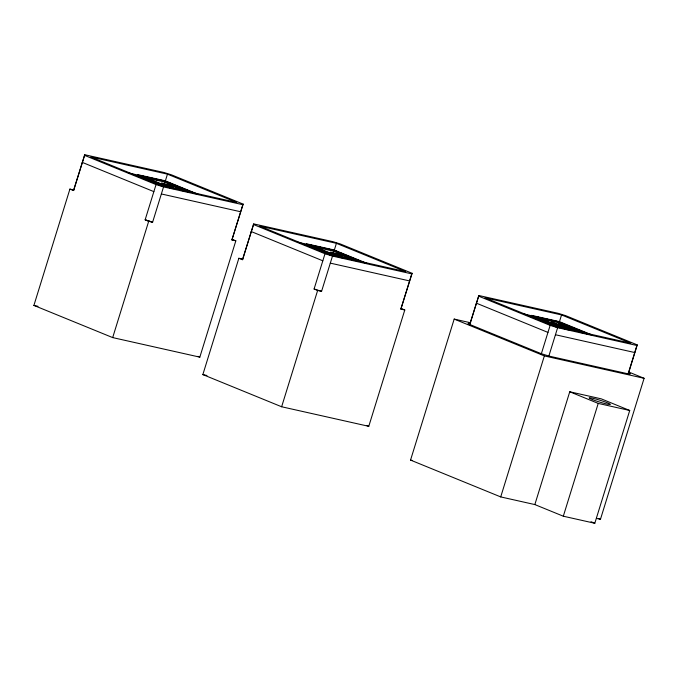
<?xml version="1.0" encoding="UTF-8"?>
<svg xmlns="http://www.w3.org/2000/svg" width="678" height="678" viewBox="0 0 678 678"><rect width="100%" height="100%" fill="white"/><g stroke="black" fill="none" stroke-linecap="round" stroke-linejoin="round"><path stroke-width="1.02" d="M33.9 305.414L69.91 189.094L73.843 189.976L84.758 154.728L164.025 172.509L171.517 174.848L243.19 204.129L231.893 239.944L235.834 240.826L199.824 357.145L112.684 337.593L33.9 305.414L38.002 306.329M69.91 189.094L73.47 190.543L84.758 154.728M243.19 204.129L242.809 204.697L163.542 186.916L152.626 222.164L148.694 221.282L145.134 219.825L156.042 184.577L84.377 155.296M112.684 337.593L148.694 221.282M164.415 183.026L164.983 181.196L142.405 176.136L173.28 188.747M162.381 186.306L90.81 156.957L167.458 174.153L165.271 181.204L128.354 172.924M180.704 189.696L181.212 188.06L178.102 186.789L161.491 183.068L165.178 184.501L176.119 186.882L170.068 186.569L173.899 188.069L189.832 191.586L186.467 190.204L175.483 187.806L181.212 188.06M231.893 239.944L242.809 204.697M202.849 374.587L238.859 258.267L242.8 259.149L253.708 223.901L332.974 241.682L340.475 244.021L412.139 273.293L400.851 309.117L404.783 309.999L368.781 426.318L281.633 406.766L202.849 374.587L206.951 375.502M238.859 258.267L242.419 259.716L253.708 223.901M412.139 273.293L411.758 273.87L332.491 256.089L321.575 291.337L317.643 290.447L314.084 288.998L324.999 253.75L253.326 224.469M281.633 406.766L317.643 290.447M333.364 252.199L333.932 250.368L311.363 245.3L342.237 257.92M330.356 255.081L259.767 226.13L336.407 243.326L334.229 250.377L297.303 242.097M349.662 258.869L350.17 257.233L347.06 255.962L330.44 252.233L334.127 253.674L345.077 256.055L339.025 255.733L342.848 257.242L358.781 260.75L355.416 259.377L344.441 256.97L350.17 257.233M400.851 309.117L411.758 273.87M534.84 504.576L569.749 391.782L601.25 398.842L629.726 410.478L594.809 523.272L563.316 516.204L534.84 504.576L500.711 496.915L410.546 460.082L454.184 319.084L470.642 322.779M469.43 325.287L478.846 295.515L558.113 313.295L565.613 315.634L637.278 344.907L628.235 374.112M469.803 324.72L478.846 295.515M541.095 354.569L550.138 325.364L478.473 296.083M500.711 496.915L544.358 355.925L454.184 319.084M557.867 325.482L558.375 323.847L565.74 326.432L573.393 328.144L576.842 329.559L576.334 331.195M548.9 355.899L557.63 327.694L636.896 345.483L637.278 344.907M559.367 321.991L561.545 314.939L484.906 297.744L554.197 326.05L630.837 343.246L561.545 314.939M561.316 328.059L561.825 326.423L570.512 329.516L574.241 330.33L569.189 328.271L587.657 333.974L579.809 332.212M563.316 516.204L598.225 403.41L569.749 391.782M628.167 373.68L636.896 345.483M596.445 518.39L600.454 519.297L644.1 378.299L628.421 371.891M72.758 190.255L73.055 189.798M73.47 190.543L73.843 189.976M241.707 259.428L242.012 258.971M242.419 259.716L242.8 259.149M232.681 240.122L232.986 239.665M401.63 309.295L401.935 308.837M179.882 190.12L189.772 192.188M348.839 259.293L350.085 259.318M351.314 259.521L358.721 261.361M140.244 176.111L137.151 175.416L164.542 186.611M148.482 177.958L152.609 178.89M154.669 179.348L158.788 180.272M143.177 177.204L164.72 182.043L176.297 186.772M164.822 185.628L170.347 186.865M160.101 185.272L236.749 202.459L167.458 174.153M161.356 193.959L240.622 211.748M309.193 245.283L306.1 244.589L333.5 255.784M317.44 247.131L321.558 248.055M312.126 246.377L333.669 251.216L345.246 255.945M333.779 254.801L339.305 256.038M329.059 254.436L405.698 271.632L336.407 243.326M330.305 263.132L409.571 280.921M523.374 313.914L558.358 321.762M535.366 317.126L531.238 316.202L559.613 327.796M543.603 318.974L547.731 319.906M539.315 318.448L558.808 322.821L571.351 327.949M576.842 329.559L560.867 326.033L551.011 322.008L563.426 325.906L558.375 323.847M565.698 328.262L569.622 329.144M571.588 329.584L576.495 330.686M555.452 334.746L634.718 352.526M470.43 323.601L468.379 323.143L469.329 323.533L467.981 323.753L541.069 353.611L549.061 356.103L629.904 374.239L628.955 373.858L630.311 373.637L628.362 372.841M544.358 355.925L644.1 378.299M598.225 403.41L629.726 410.478M410.546 460.082L412.546 460.531M156.042 184.577L163.542 186.916M324.999 253.75L332.491 256.089M550.138 325.364L557.63 327.694M145.134 219.825L152.626 222.164M145.846 220.113L151.838 221.986M314.084 288.998L321.575 291.337M162.059 184.552L163.907 185.272M330.093 253.36L332.856 254.445M591.614 334.788L559.325 321.601L531.501 315.355L565.749 329.347M590.597 334.746L559.07 321.982L536.501 316.914L568.334 329.923M565.91 325.245L569.825 326.838M575.215 329.525L582.927 332.678M561.825 326.423L571.681 330.457M551.553 323.499L560.52 327.16M561.477 327.559L565.062 329.016M537.205 318.151L542.027 320.126M543.959 320.914L546.849 322.101M548.782 322.889L553.604 324.855M525.247 314.329L556.477 327.093M476.287 303.134L547.951 332.406M198.501 194.408L165.237 180.814L137.414 174.577L170.678 188.162M367.451 263.572L334.186 249.987L306.363 243.741L339.627 257.335M166.246 181.602L197.476 194.357M164.983 181.196L194.891 193.416M335.203 250.775L338.127 251.97M340.085 252.767L366.434 263.53M333.932 250.368L363.84 262.589M167.907 182.857L171.822 184.458M337.839 252.428L340.771 253.631M181.119 188.738L184.975 190.315M349.111 257.521L353.933 259.488M146.007 178.551L148.897 179.738M150.83 180.526L155.652 182.492M157.584 183.28L160.474 184.467M312.066 246.546L317.855 248.911M319.779 249.699L324.609 251.665M326.533 252.453L331.356 254.428M82.199 162.347L153.864 191.628M251.148 231.52L322.813 260.801M232.274 239.376L235.834 240.826M401.223 308.549L404.783 309.999M598.496 518.492L600.454 519.297M197.883 356.348L199.824 357.145M366.832 425.521L368.781 426.318M591.013 521.721L594.809 523.272M592.674 399.681A11.111 0.932 17.2 0 0 610.132 404.52A11.111 0.932 17.2 0 0 596.411 399.181A11.111 0.932 17.2 0 0 592.674 399.681"/></g></svg>
